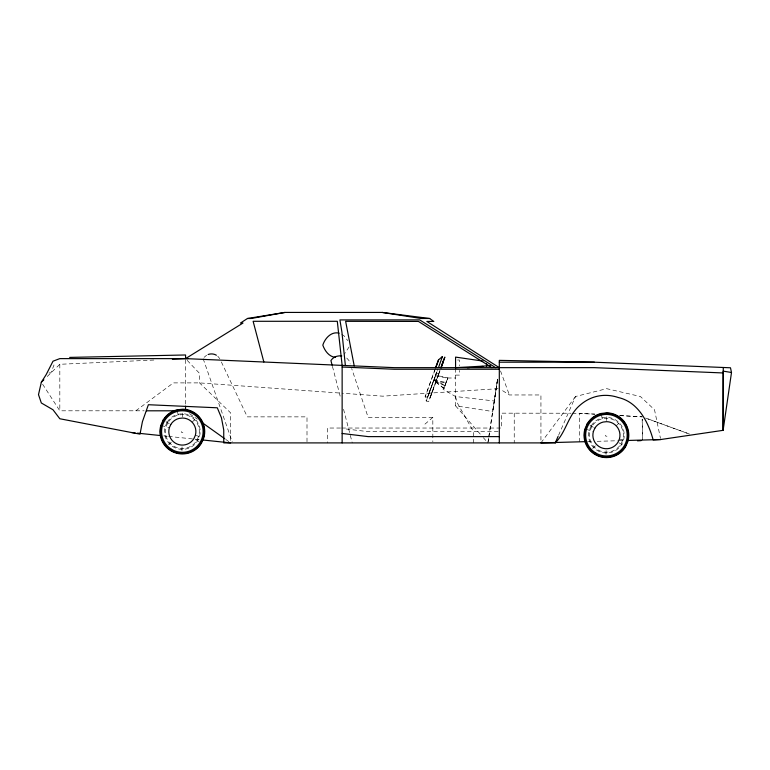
<?xml version="1.0" encoding="UTF-8"?>
<svg xmlns="http://www.w3.org/2000/svg" width="770" height="770" viewBox="0 0 770 770"><rect width="100%" height="100%" fill="white"/><g stroke="black" fill="none" stroke-linecap="round" stroke-linejoin="round"><path stroke-width="0.58" stroke-dasharray="3.85 2.89" d="M181.961 450.7L182.076 445.099M182.634 416.945L182.769 409.65M606.038 454.339L606.154 448.737M606.702 420.584L606.827 414.279M497.603 379.148L494.35 400.987L455.57 396.54L442.981 389.264L447.832 378.003L455.57 378.003M488.084 441.73L488.623 438.197M488.796 437.023L497.526 379.408L492.733 411.526L455.57 405.819L455.57 368.801M497.661 379.427L487.911 442.904L483.329 437.658M439.834 370.572L438.024 375.722L447.88 377.743L444.001 388.609L433.731 380.534L436.542 372.257M444.001 388.609L447.88 377.743M435.3 368.464L425.136 396.771L426.243 401.016L428.707 401.517L432.114 391.882M435.089 369.667L425.136 396.771L430.064 397.782L431.027 394.962M428.563 394.461L427.6 397.281L428.438 395.154M431.065 387.445L426.243 401.016L429.477 392.353M431.171 394.423L433.529 387.945M432.692 382.921L428.717 393.922L429.65 391.381M440.017 370.678L438.39 375.202L435.926 374.692L437.553 370.168M432.865 389.697L435.156 383.422M432.365 383.749L434.453 377.974M434.164 379.639L436.253 373.864M434.829 384.259L438.996 372.757M438.717 374.364L436.195 381.044L436.648 380.005L434.184 379.494L433.731 380.534L445.041 385.818M434.184 379.494L430.151 390.631M434.54 385.866L436.648 380.005M435.926 374.692A126.501 0.693 -70.1 0 1 436.157 373.363L437.764 368.974M432.451 384.259L428.505 395.097M432.615 391.131L434.915 384.759M433.308 389.148L428.707 401.517M431.941 392.864L430.064 397.782M349.147 346.885L344.286 354.142M437.938 376.232L438.39 375.202M558.548 435.348L575.517 396.502L606.712 388.677L640.409 396.502L654.529 409.823L660.468 438.39M575.517 396.502L540.935 442.904L540.935 394.962L509.384 394.962L500.317 389.235M204.079 357.357L206.61 355.211M47.211 376.52L59.819 364.287L155.627 359.965M168.543 444.819L172.576 440.941M192.105 422.172L196.004 418.418M592.621 448.467L596.654 444.579M616.183 425.82L620.216 421.931M424.925 424.155L432.827 417.436L432.827 441.749M135.809 410.805L173.385 382.892L199.526 382.892L340.937 393.123M498.132 388.677L382.68 396.175L342.14 393.21M587.645 441.585L592.515 441.451M597.222 441.316L617.501 440.748M618.685 440.719L624.768 440.546M457.505 360.004L459.44 360.004L459.44 365.808M455.57 375.096L459.44 375.096L459.44 370.447M42.6 384.201L59.819 410.805L144.096 410.805M432.827 417.436L368.175 417.436L351.659 368.493M340.533 428.033L327.317 428.033L327.317 442.904M341.736 428.033L501.491 428.033L501.491 413.163L571.013 413.23M498.132 431.652L368.224 431.652L343.324 428.649M182.913 432.548L181.768 432.548L181.2 431.556M606.991 436.186L605.846 436.186L605.278 435.204M572.216 413.24L594.806 414.135M48.972 372.892L50.868 372.95L54.006 365.038L52.687 363.748M619.658 415.55L642.132 416.83M594.892 414.144L579.425 413.249L579.425 441.816M619.879 415.579L642.478 416.888M163.75 435.897L167.331 436.272M168.534 436.397L200.778 439.776M436.167 373.354L438.631 373.864L436.292 380.486L436.898 378.619L434.434 378.118M435.474 375.731L447.793 378.253M444.03 388.427L433.828 379.976L446.148 382.498M433.731 380.534L446.051 383.056M586.317 429.391L593.41 431.441M619.426 438.958L624.807 440.517M161.296 425.473L169.333 427.793M195.349 435.32L201.499 437.1M645.452 418.043L689.689 434.126L645.847 418.11M433.828 379.976L445.127 385.347M590.032 425.3L594.825 428.197M618.926 442.76L622.805 445.099M165.954 421.662L170.748 424.559M195.773 439.67L199.651 442.009M189.487 413.596L197.322 419.178M225.735 439.41L229.653 442.201M341.793 334.296L344.286 336.124L347.771 340.629M346.721 358.04L348.974 360.533L350.129 363.94M217.756 356.183L219.835 358.724M187.206 360.36L199.526 373.383L199.526 382.892L230.634 412.893L230.634 442.904M455.57 405.819L482.569 436.783M221.356 361.958L247.314 416.868L306.999 416.868L306.999 441.72M500.519 370.928L509.384 394.962M203.165 358.724L232.213 441.768M332.428 366.328L340.841 398.812M343.545 409.255L352.256 442.904M601.399 414.886L602.91 421.007M455.57 396.54L457.043 402.479L473.483 431.652L473.483 442.904M177.321 411.247L178.582 416.329M642.17 419.159L642.478 440.045L642.478 419.198M514.235 413.163L514.235 442.904M185.57 359.773L185.57 404.991M59.819 364.287L59.819 410.805M167.071 422.335L165.203 426.599A17.845 17.845 0 0 0 197.611 440.777L199.478 436.513A17.845 17.845 0 0 0 182.692 413.721L178.062 414.241A17.845 17.845 0 0 0 167.071 422.335M167.802 422.778L166.022 426.84A16.988 16.988 0 0 0 196.879 440.334L198.66 436.272A16.988 16.988 0 0 0 182.673 414.578L178.274 415.069A16.988 16.988 0 0 0 167.802 422.778M591.148 425.974L589.281 430.247A17.845 17.845 0 0 0 621.688 444.425L623.556 440.151A17.845 17.845 0 0 0 606.77 417.359L602.14 417.879A17.845 17.845 0 0 0 591.148 425.974M591.88 426.416L590.099 430.478A16.988 16.988 0 0 0 620.957 443.982L622.728 439.92A16.988 16.988 0 0 0 606.75 418.216L602.342 418.707A16.988 16.988 0 0 0 591.88 426.416"/><path stroke-width="1.16" d="M187.919 358.637L59.819 358.618L53.005 361.197L46.162 374.634L41.33 382.228L38.5 394.654L41.33 402.97L53.005 409.775L59.819 418.755L140.015 434.155L142.421 421.662L148.379 404.722L217.304 407.802L221.442 417.783L223.743 429.949L223.743 442.904L555.247 442.904C566.162 432.047 568.019 415.357 579.791 405.395C590.619 395.722 604.662 392.902 618.416 397.551C638.186 402.056 648.263 421.979 653.181 439.949L660.699 439.535L723.107 430.334L723.261 367.483M731.5 372.488L723.107 430.334L723.155 371.13L731.5 372.488L730.48 367.781L594.401 362.189L499.307 360.37L499.307 442.904M438.553 367.473L442.375 356.597L438.553 359.831L435.801 367.694M442.519 363.661L443.481 360.841L440.912 367.617M441.431 366.741L444.829 357.107L441.605 365.76M441.017 367.983L442.365 364.2M435.647 367.54L438.553 359.831M442.134 357.145L442.375 356.597M555.247 442.904L558.077 436.426M41.33 382.228L43.852 379.783M499.307 367.656L426.84 321.427L433.808 321.427L429.641 318.491L382.18 312.428L284.996 312.428L247.478 318.491L240.461 323.044L242.993 323.044L185.57 358.618L172.393 359.215M284.996 312.428L251.116 318.491L247.478 318.491M467.477 367.723L469.854 367.521M477.005 366.915L482.954 366.414M455.57 367.656L490.403 365.712M637.483 440.825L641.121 440.623M540.935 442.904L585.373 441.653M628.204 440.45L660.699 439.535M69.656 357.405L185.57 354.98L185.57 358.618L394.307 367.656L594.238 367.656L723.107 372.95M429.641 318.491L421.151 318.491L382.18 312.428M499.307 362.189L594.401 362.189M499.307 369.244L394.307 369.244L342.14 367.03M146.473 410.805L174.905 410.805M499.307 436.619L368.224 436.619L342.14 433.472M341.793 355.971C337.712 355.345 333.16 356.924 330.917 360.533L332.12 365.173M131.506 432.519L135.087 432.894M137.474 433.144L160.17 435.522M201.971 439.901L230.634 442.904M339.118 333.179C331.321 331.158 324.93 338.348 322.813 345.133C324.786 350.764 329.011 356.78 335.431 357.347M482.954 361.082L455.57 357.097L455.57 368.127M216.38 355.211L214.849 354.498A9.885 9.885 0 0 0 208.15 354.508M495.63 367.656L419.669 319.887L339.907 319.916L341.918 332.062L345.374 365.538M491.943 367.656L418.447 321.427L345.643 321.331L354.219 365.914M202.221 422.672L224.753 438.717M263.85 362.006L253.128 321.292L337.298 321.292L342.14 365.394L342.14 442.904M486.525 363.854L486.525 366.116M185.57 406.156L185.57 409.65M163.182 419.987L160.843 425.338A22.378 22.378 0 0 0 201.499 443.125L203.838 437.774A22.378 22.378 0 0 0 182.779 409.188L176.975 409.833A22.378 22.378 0 0 0 163.182 419.987M163.587 420.228L161.296 425.473A21.907 21.907 0 0 0 201.095 442.885L203.386 437.649A21.907 21.907 0 0 0 182.769 409.65L177.09 410.285A21.907 21.907 0 0 0 163.587 420.228M170.748 424.559L169.333 427.793A13.542 13.542 0 0 0 193.934 438.553L195.349 435.32A13.542 13.542 0 0 0 182.606 418.023L179.092 418.408A13.542 13.542 0 0 0 170.748 424.559M587.26 423.625L584.921 428.986A22.378 22.378 0 0 0 625.577 446.773L627.916 441.412A22.378 22.378 0 0 0 606.856 412.826L601.052 413.471A22.378 22.378 0 0 0 587.26 423.625M587.664 423.875L585.373 429.111A21.907 21.907 0 0 0 625.173 446.523L627.463 441.287A21.907 21.907 0 0 0 606.847 413.298L601.168 413.933A21.907 21.907 0 0 0 587.664 423.875M594.825 428.197L593.41 431.441A13.542 13.542 0 0 0 618.012 442.201L619.426 438.958A13.542 13.542 0 0 0 606.683 421.662L603.17 422.056A13.542 13.542 0 0 0 594.825 428.197M595.682 452.981A20.771 20.771 0 0 0 627.184 435.608A20.771 20.771 0 0 0 596.384 417.013A20.771 20.771 0 0 0 595.682 452.981M171.604 449.333A20.771 20.771 0 0 0 203.107 431.97A20.771 20.771 0 0 0 172.316 413.365A20.771 20.771 0 0 0 171.604 449.333"/></g></svg>
